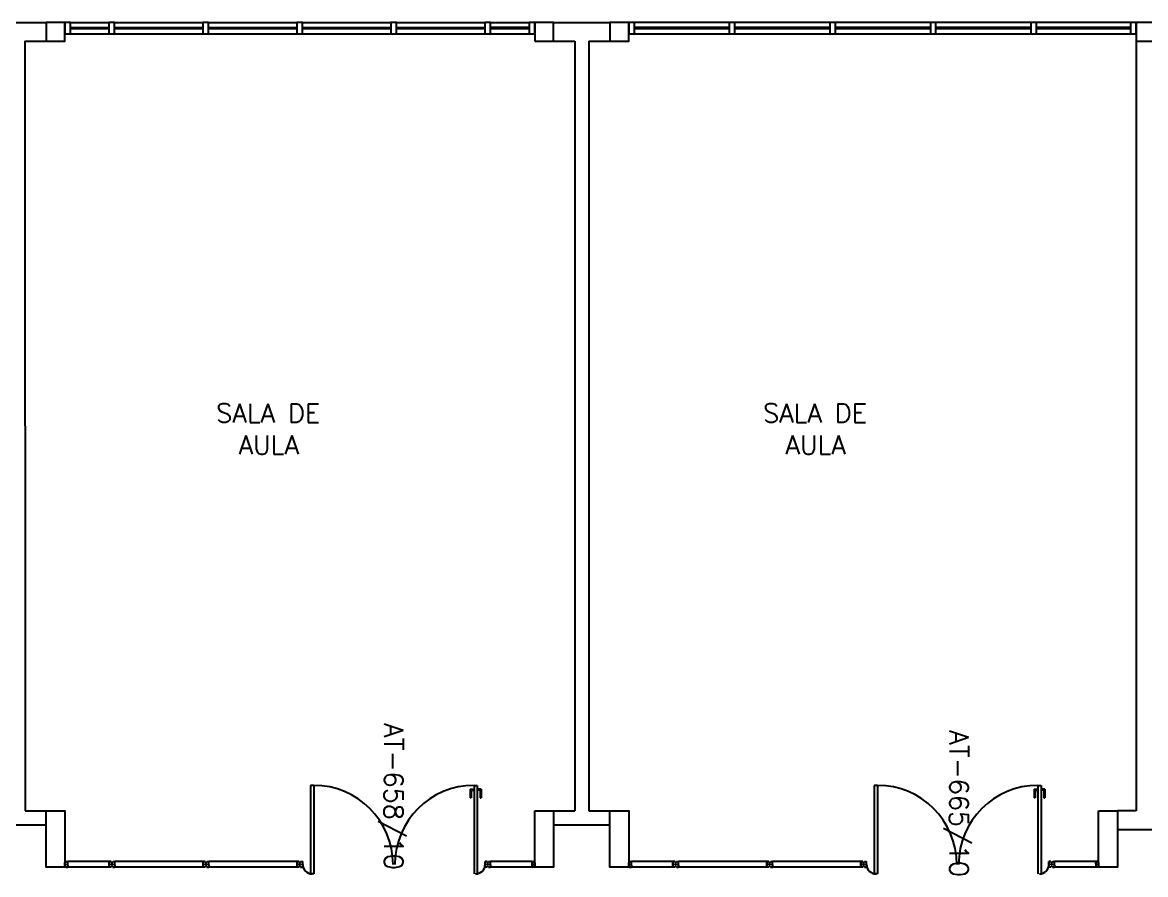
# Model space of a CAD drawing. Header units: millimetres. Extents: x 2552 to 3104, y 1319 to 1450.
# Drawn here: x 2741.41 to 2753.37, y 1342.67 to 1351.74 of the extents above; entities that cross this region are included whole.
import ezdxf

# ---------------------------------------------------------------- set-up
doc = ezdxf.new("R2010")
doc.units = ezdxf.units.MM
doc.linetypes.add('HIDDEN', pattern=[0.375, 0.25, -0.125])
for name, color, linetype in [('AR-DIV-EXI', 2, 'Continuous'), ('AR-EST-CNC', 3, 'Continuous'), ('AR-EST-CNC-CRT', 3, 'Continuous'), ('AR-POR-PRJ', 1, 'HIDDEN'), ('AR-REV', 2, 'Continuous'), ('BI-POR-EXI', 2, 'Continuous'), ('TEXTO', 2, 'Continuous'), ('TEXTO-ENDEREÇO', 2, 'Continuous')]:
    doc.layers.add(name, color=color, linetype=linetype)
doc.styles.add('UNB-100', font='simplex.shx', dxfattribs={"height": 0.2})
doc.styles.add('UNB-100-1', font='simplex.shx', dxfattribs={"height": 0.2})

# ---------------------------------------------------------------- blocks, each defined once
blk = doc.blocks.new('ESQCIR1-TTN')
for p, q in [((0, 0), (0, -0.12)), ((0.06, 0), (0, 0)), ((0.06, -0.12), (0.06, 0)), ((1.07, 0), (0.061, 0)), ((1.13, 0), (1.07, 0)), ((1.07, 0), (1.07, -0.12)), ((1.13, -0.12), (1.13, 0)), ((2.14, 0), (1.131, 0)), ((2.2, 0), (2.14, 0)), ((2.14, 0), (2.14, -0.12)), ((2.2, -0.12), (2.2, 0)), ((3.21, 0), (2.201, 0)), ((3.27, 0), (3.21, 0)), ((3.21, 0), (3.21, -0.12)), ((3.27, -0.12), (3.27, 0)), ((4.28, 0), (3.271, 0)), ((4.34, 0), (4.28, 0)), ((4.28, 0), (4.28, -0.12)), ((4.34, -0.12), (4.34, 0)), ((5.34, 0), (4.341, 0)), ((5.4, 0), (5.34, 0)), ((5.34, 0), (5.34, -0.12)), ((5.4, -0.12), (5.4, 0)), ((0.06, -0.066), (1.07, -0.066)), ((1.07, -0.054), (0.061, -0.054)), ((1.13, -0.066), (2.14, -0.066)), ((2.14, -0.054), (1.131, -0.054)), ((2.2, -0.066), (3.21, -0.066)), ((3.21, -0.054), (2.201, -0.054)), ((3.27, -0.066), (4.28, -0.066)), ((4.28, -0.054), (3.271, -0.054)), ((4.34, -0.066), (5.34, -0.066)), ((5.34, -0.054), (4.341, -0.054)), ((0, -0.12), (0.06, -0.12)), ((0.06, -0.12), (1.07, -0.12)), ((1.07, -0.12), (1.13, -0.12)), ((1.13, -0.12), (2.14, -0.12)), ((2.14, -0.12), (2.2, -0.12)), ((2.2, -0.12), (3.21, -0.12)), ((3.21, -0.12), (3.27, -0.12)), ((3.27, -0.12), (4.28, -0.12)), ((4.28, -0.12), (4.34, -0.12)), ((4.34, -0.12), (5.34, -0.12)), ((5.34, -0.12), (5.4, -0.12))]:
    blk.add_line(p, q)
blk = doc.blocks.new('ESQCIR-TTN')
for p, q in [((0, 0), (0, -0.12)), ((0.06, 0), (0, 0)), ((0.06, 0), (0.477, 0)), ((0.06, -0.12), (0.06, 0)), ((0.53, 0), (0.47, 0)), ((0.47, 0), (0.47, -0.12)), ((0.53, 0), (1.472, 0)), ((0.53, -0.12), (0.53, 0)), ((1.53, 0), (1.47, 0)), ((1.47, 0), (1.47, -0.12)), ((1.53, 0), (2.472, 0)), ((1.53, -0.12), (1.53, 0)), ((2.53, 0), (2.47, 0)), ((2.47, 0), (2.47, -0.12)), ((2.53, 0), (3.472, 0)), ((2.53, -0.12), (2.53, 0)), ((3.53, 0), (3.47, 0)), ((3.47, 0), (3.47, -0.12)), ((3.53, 0), (4.472, 0)), ((3.53, -0.12), (3.53, 0)), ((4.53, 0), (4.47, 0)), ((4.47, 0), (4.47, -0.12)), ((4.53, 0), (4.941, 0)), ((4.53, -0.12), (4.53, 0)), ((4.941, 0), (4.941, -0.12)), ((5.001, 0), (4.941, 0)), ((5.001, -0.12), (5.001, 0)), ((0.06, -0.054), (0.477, -0.054)), ((0.06, -0.066), (0.477, -0.066)), ((0.53, -0.054), (1.472, -0.054)), ((0.53, -0.066), (1.472, -0.066)), ((1.53, -0.054), (2.472, -0.054)), ((1.53, -0.066), (2.472, -0.066)), ((2.53, -0.054), (3.472, -0.054)), ((2.53, -0.066), (3.472, -0.066)), ((3.53, -0.054), (4.472, -0.054)), ((3.53, -0.066), (4.472, -0.066)), ((4.53, -0.05), (4.941, -0.05)), ((4.53, -0.066), (4.941, -0.066)), ((0, -0.12), (0.06, -0.12)), ((0.06, -0.12), (0.477, -0.12)), ((0.47, -0.12), (0.53, -0.12)), ((0.53, -0.12), (1.472, -0.12)), ((1.47, -0.12), (1.53, -0.12)), ((1.53, -0.12), (2.472, -0.12)), ((2.47, -0.12), (2.53, -0.12)), ((2.53, -0.12), (3.472, -0.12)), ((3.47, -0.12), (3.53, -0.12)), ((3.53, -0.12), (4.472, -0.12)), ((4.47, -0.12), (4.53, -0.12)), ((4.53, -0.12), (4.941, -0.12)), ((4.941, -0.12), (5.001, -0.12))]:
    blk.add_line(p, q)
blk = doc.blocks.new('MTINI-TTN')
for p, q in [((-0.03, 0.008), (-0.03, 0.03)), ((0.03, 0.03), (-0.03, 0.03)), ((-0.03, 0.008), (-0.02, 0.008)), ((-0.009, 0.03), (-0.027, 0.03)), ((-0.02, 0.008), (-0.02, 0)), ((-0.001, 0), (-0.02, 0)), ((-0.006, 0.02), (-0.006, 0.03)), ((-0.006, 0.023), (-0.006, 0.027)), ((-0.006, 0.02), (0.006, 0.02)), ((0.005, 0.03), (-0.005, 0.03)), ((0.005, 0), (-0.005, 0)), ((0.004, 0.02), (-0.004, 0.02)), ((0.02, 0), (-0.001, 0)), ((0, -0.005), (0, 0.005)), ((0.006, 0.02), (0.006, 0.03)), ((0.006, 0.023), (0.006, 0.027)), ((0.009, 0.03), (0.027, 0.03)), ((0.03, 0.008), (0.02, 0.008)), ((0.02, 0), (0.02, 0.008)), ((0.03, 0.008), (0.03, 0.03))]:
    blk.add_line(p, q)
blk = doc.blocks.new('PDVDP-TTN')
at = {"color": 2}
for p, q in [((0.112, 0.84), (0.112, -0.1)), ((0.147, 0.84), (0.112, 0.84)), ((0.147, 0.84), (0.147, -0.1)), ((1.853, 0.84), (1.888, 0.84)), ((1.853, 0.84), (1.853, -0.1)), ((1.888, 0.84), (1.888, -0.1)), ((0.009, 0), (-0.009, 0)), ((0, -0.012), (0, 0.01)), ((0.147, -0.1), (0.112, -0.1))]:
    blk.add_line(p, q, dxfattribs=at)
at = {"color": 1}
for centre, radius, start, end in [((0.148, -0.002), 0.843, 0, 90), ((1.853, -0.002), 0.843, 90, 180), ((0.131, 0), 0.101, 180, 270), ((1.87, 0), 0.101, 270, 0)]:
    blk.add_arc(centre, radius, start, end, dxfattribs=at)

msp = doc.modelspace()

# ---------------------------------------------------------------- linework, layer by layer
at = {"layer": 'AR-DIV-EXI'}
for p, q in [((2741.875, 1342.797), (2741.867, 1342.797)), ((2741.867, 1342.778), (2741.867, 1342.797)), ((2741.875, 1342.797), (2741.867, 1342.797)), ((2741.867, 1342.778), (2741.867, 1342.797)), ((2741.867, 1342.772), (2741.867, 1342.782)), ((2741.867, 1342.782), (2741.867, 1342.772)), ((2741.867, 1342.772), (2741.867, 1342.782)), ((2741.867, 1342.782), (2741.867, 1342.772)), ((2741.875, 1342.807), (2741.897, 1342.807)), ((2741.875, 1342.807), (2741.875, 1342.797)), ((2741.875, 1342.807), (2741.897, 1342.807)), ((2741.875, 1342.807), (2741.875, 1342.797)), ((2741.888, 1342.783), (2741.897, 1342.783)), ((2741.888, 1342.783), (2741.888, 1342.771)), ((2741.888, 1342.783), (2741.897, 1342.783)), ((2741.888, 1342.783), (2741.888, 1342.771)), ((2741.888, 1342.783), (2741.897, 1342.783)), ((2741.888, 1342.783), (2741.888, 1342.771)), ((2741.888, 1342.783), (2741.897, 1342.783)), ((2741.888, 1342.783), (2741.888, 1342.771)), ((2741.888, 1342.773), (2741.888, 1342.781)), ((2741.888, 1342.773), (2741.888, 1342.781)), ((2741.89, 1342.783), (2741.894, 1342.783)), ((2741.89, 1342.783), (2741.894, 1342.783)), ((2741.897, 1342.747), (2741.897, 1342.807)), ((2741.897, 1342.747), (2741.897, 1342.807)), ((2742.337, 1342.807), (2741.897, 1342.807)), ((2741.897, 1342.747), (2741.897, 1342.807)), ((2741.897, 1342.747), (2741.897, 1342.807)), ((2742.337, 1342.807), (2741.897, 1342.807)), ((2741.897, 1342.786), (2741.897, 1342.804)), ((2741.897, 1342.786), (2741.897, 1342.804)), ((2741.897, 1342.772), (2741.897, 1342.782)), ((2741.897, 1342.772), (2741.897, 1342.782)), ((2741.897, 1342.772), (2741.897, 1342.782)), ((2741.897, 1342.772), (2741.897, 1342.782)), ((2742.359, 1342.807), (2742.337, 1342.807)), ((2742.337, 1342.807), (2742.337, 1342.783)), ((2742.337, 1342.747), (2742.337, 1342.807)), ((2742.337, 1342.807), (2742.337, 1342.786)), ((2742.359, 1342.807), (2742.337, 1342.807)), ((2742.337, 1342.807), (2742.337, 1342.783)), ((2742.337, 1342.747), (2742.337, 1342.807)), ((2742.337, 1342.807), (2742.337, 1342.786)), ((2742.337, 1342.786), (2742.337, 1342.804)), ((2742.337, 1342.786), (2742.337, 1342.804)), ((2742.349, 1342.783), (2742.337, 1342.783)), ((2742.347, 1342.783), (2742.337, 1342.783)), ((2742.349, 1342.783), (2742.337, 1342.783)), ((2742.347, 1342.783), (2742.337, 1342.783)), ((2742.337, 1342.772), (2742.337, 1342.782)), ((2742.337, 1342.772), (2742.337, 1342.782)), ((2742.347, 1342.783), (2742.347, 1342.771)), ((2742.347, 1342.783), (2742.347, 1342.771)), ((2742.349, 1342.771), (2742.349, 1342.783)), ((2742.349, 1342.771), (2742.349, 1342.783)), ((2742.359, 1342.807), (2742.359, 1342.797)), ((2742.359, 1342.807), (2742.359, 1342.797)), ((2742.359, 1342.797), (2742.375, 1342.797)), ((2742.359, 1342.797), (2742.375, 1342.797)), ((2742.367, 1342.782), (2742.367, 1342.772)), ((2742.367, 1342.772), (2742.367, 1342.782)), ((2742.367, 1342.782), (2742.367, 1342.772)), ((2742.367, 1342.782), (2742.367, 1342.772)), ((2742.367, 1342.772), (2742.367, 1342.782)), ((2742.367, 1342.782), (2742.367, 1342.772)), ((2742.375, 1342.807), (2742.397, 1342.807)), ((2742.375, 1342.807), (2742.375, 1342.797)), ((2742.375, 1342.807), (2742.397, 1342.807)), ((2742.375, 1342.807), (2742.375, 1342.797)), ((2742.388, 1342.783), (2742.397, 1342.783)), ((2742.388, 1342.783), (2742.388, 1342.771)), ((2742.388, 1342.771), (2742.388, 1342.783)), ((2742.388, 1342.783), (2742.397, 1342.783)), ((2742.388, 1342.783), (2742.397, 1342.783)), ((2742.388, 1342.783), (2742.388, 1342.771)), ((2742.388, 1342.771), (2742.388, 1342.783)), ((2742.388, 1342.783), (2742.397, 1342.783)), ((2742.397, 1342.747), (2742.397, 1342.807)), ((2742.397, 1342.783), (2742.397, 1342.807)), ((2743.337, 1342.807), (2742.397, 1342.807)), ((2742.397, 1342.747), (2742.397, 1342.807)), ((2742.397, 1342.783), (2742.397, 1342.807)), ((2743.337, 1342.807), (2742.397, 1342.807)), ((2742.397, 1342.772), (2742.397, 1342.782)), ((2742.397, 1342.772), (2742.397, 1342.782)), ((2743.359, 1342.807), (2743.337, 1342.807)), ((2743.337, 1342.807), (2743.337, 1342.783)), ((2743.337, 1342.807), (2743.337, 1342.786)), ((2743.337, 1342.747), (2743.337, 1342.807)), ((2743.359, 1342.807), (2743.337, 1342.807)), ((2743.337, 1342.807), (2743.337, 1342.783)), ((2743.337, 1342.807), (2743.337, 1342.786)), ((2743.337, 1342.747), (2743.337, 1342.807)), ((2743.337, 1342.786), (2743.337, 1342.804)), ((2743.337, 1342.786), (2743.337, 1342.804)), ((2743.349, 1342.783), (2743.337, 1342.783)), ((2743.347, 1342.783), (2743.337, 1342.783)), ((2743.349, 1342.783), (2743.337, 1342.783)), ((2743.347, 1342.783), (2743.337, 1342.783)), ((2743.337, 1342.772), (2743.337, 1342.782)), ((2743.337, 1342.772), (2743.337, 1342.782)), ((2743.347, 1342.783), (2743.347, 1342.771)), ((2743.347, 1342.783), (2743.347, 1342.771)), ((2743.349, 1342.771), (2743.349, 1342.783)), ((2743.349, 1342.771), (2743.349, 1342.783)), ((2743.359, 1342.807), (2743.359, 1342.797)), ((2743.359, 1342.807), (2743.359, 1342.797)), ((2743.359, 1342.797), (2743.375, 1342.797)), ((2743.359, 1342.797), (2743.375, 1342.797)), ((2743.367, 1342.782), (2743.367, 1342.772)), ((2743.367, 1342.772), (2743.367, 1342.782)), ((2743.367, 1342.782), (2743.367, 1342.772)), ((2743.367, 1342.782), (2743.367, 1342.772)), ((2743.367, 1342.772), (2743.367, 1342.782)), ((2743.367, 1342.782), (2743.367, 1342.772)), ((2743.375, 1342.807), (2743.397, 1342.807)), ((2743.375, 1342.807), (2743.375, 1342.797)), ((2743.375, 1342.807), (2743.397, 1342.807)), ((2743.375, 1342.807), (2743.375, 1342.797)), ((2743.388, 1342.783), (2743.397, 1342.783)), ((2743.388, 1342.783), (2743.388, 1342.771)), ((2743.388, 1342.771), (2743.388, 1342.783)), ((2743.388, 1342.783), (2743.397, 1342.783)), ((2743.388, 1342.783), (2743.397, 1342.783)), ((2743.388, 1342.783), (2743.388, 1342.771)), ((2743.388, 1342.771), (2743.388, 1342.783)), ((2743.388, 1342.783), (2743.397, 1342.783)), ((2743.397, 1342.747), (2743.397, 1342.807)), ((2743.397, 1342.783), (2743.397, 1342.807)), ((2744.337, 1342.807), (2743.397, 1342.807)), ((2743.397, 1342.747), (2743.397, 1342.807)), ((2743.397, 1342.783), (2743.397, 1342.807)), ((2744.337, 1342.807), (2743.397, 1342.807)), ((2743.397, 1342.772), (2743.397, 1342.782)), ((2743.397, 1342.772), (2743.397, 1342.782)), ((2744.359, 1342.807), (2744.337, 1342.807)), ((2744.337, 1342.807), (2744.337, 1342.783)), ((2744.337, 1342.807), (2744.337, 1342.786)), ((2744.337, 1342.747), (2744.337, 1342.807)), ((2744.359, 1342.807), (2744.337, 1342.807)), ((2744.337, 1342.807), (2744.337, 1342.783)), ((2744.337, 1342.807), (2744.337, 1342.786)), ((2744.337, 1342.747), (2744.337, 1342.807)), ((2744.337, 1342.786), (2744.337, 1342.804)), ((2744.337, 1342.786), (2744.337, 1342.804)), ((2744.349, 1342.783), (2744.337, 1342.783)), ((2744.347, 1342.783), (2744.337, 1342.783)), ((2744.349, 1342.783), (2744.337, 1342.783)), ((2744.347, 1342.783), (2744.337, 1342.783)), ((2744.337, 1342.772), (2744.337, 1342.782)), ((2744.337, 1342.772), (2744.337, 1342.782)), ((2744.347, 1342.783), (2744.347, 1342.771)), ((2744.347, 1342.783), (2744.347, 1342.771)), ((2744.349, 1342.771), (2744.349, 1342.783)), ((2744.349, 1342.771), (2744.349, 1342.783)), ((2744.359, 1342.807), (2744.359, 1342.797)), ((2744.359, 1342.807), (2744.359, 1342.797)), ((2744.359, 1342.797), (2744.375, 1342.797)), ((2744.359, 1342.797), (2744.375, 1342.797)), ((2744.367, 1342.782), (2744.367, 1342.772)), ((2744.367, 1342.772), (2744.367, 1342.782)), ((2744.367, 1342.782), (2744.367, 1342.772)), ((2744.367, 1342.782), (2744.367, 1342.772)), ((2744.367, 1342.772), (2744.367, 1342.782)), ((2744.367, 1342.782), (2744.367, 1342.772)), ((2744.375, 1342.807), (2744.397, 1342.807)), ((2744.375, 1342.807), (2744.375, 1342.797)), ((2744.375, 1342.807), (2744.397, 1342.807)), ((2744.375, 1342.807), (2744.375, 1342.797)), ((2744.388, 1342.783), (2744.397, 1342.783)), ((2744.388, 1342.783), (2744.388, 1342.771)), ((2744.388, 1342.771), (2744.388, 1342.783)), ((2744.388, 1342.783), (2744.397, 1342.783)), ((2744.388, 1342.783), (2744.397, 1342.783)), ((2744.388, 1342.783), (2744.388, 1342.771)), ((2744.388, 1342.771), (2744.388, 1342.783)), ((2744.388, 1342.783), (2744.397, 1342.783)), ((2744.397, 1342.747), (2744.397, 1342.807)), ((2744.397, 1342.783), (2744.397, 1342.807)), ((2744.397, 1342.747), (2744.397, 1342.807)), ((2744.397, 1342.783), (2744.397, 1342.807)), ((2744.397, 1342.772), (2744.397, 1342.782)), ((2744.397, 1342.772), (2744.397, 1342.782)), ((2746.337, 1342.807), (2746.337, 1342.786)), ((2746.337, 1342.747), (2746.337, 1342.807)), ((2746.359, 1342.807), (2746.337, 1342.807)), ((2746.337, 1342.807), (2746.337, 1342.783)), ((2746.337, 1342.807), (2746.337, 1342.786)), ((2746.337, 1342.747), (2746.337, 1342.807)), ((2746.359, 1342.807), (2746.337, 1342.807)), ((2746.337, 1342.807), (2746.337, 1342.783)), ((2746.337, 1342.786), (2746.337, 1342.804)), ((2746.337, 1342.786), (2746.337, 1342.804)), ((2746.347, 1342.783), (2746.337, 1342.783)), ((2746.349, 1342.783), (2746.337, 1342.783)), ((2746.347, 1342.783), (2746.337, 1342.783)), ((2746.349, 1342.783), (2746.337, 1342.783)), ((2746.337, 1342.772), (2746.337, 1342.782)), ((2746.337, 1342.772), (2746.337, 1342.782)), ((2746.347, 1342.783), (2746.347, 1342.771)), ((2746.347, 1342.783), (2746.347, 1342.771)), ((2746.349, 1342.771), (2746.349, 1342.783)), ((2746.349, 1342.771), (2746.349, 1342.783)), ((2746.359, 1342.807), (2746.359, 1342.797)), ((2746.359, 1342.807), (2746.359, 1342.797)), ((2746.359, 1342.797), (2746.375, 1342.797)), ((2746.359, 1342.797), (2746.375, 1342.797)), ((2746.367, 1342.782), (2746.367, 1342.772)), ((2746.367, 1342.782), (2746.367, 1342.772)), ((2746.367, 1342.772), (2746.367, 1342.782)), ((2746.367, 1342.782), (2746.367, 1342.772)), ((2746.367, 1342.782), (2746.367, 1342.772)), ((2746.367, 1342.772), (2746.367, 1342.782)), ((2746.375, 1342.807), (2746.397, 1342.807)), ((2746.375, 1342.807), (2746.375, 1342.797)), ((2746.375, 1342.807), (2746.397, 1342.807)), ((2746.375, 1342.807), (2746.375, 1342.797)), ((2746.388, 1342.783), (2746.397, 1342.783)), ((2746.388, 1342.783), (2746.388, 1342.771)), ((2746.388, 1342.771), (2746.388, 1342.783)), ((2746.388, 1342.783), (2746.397, 1342.783)), ((2746.388, 1342.783), (2746.397, 1342.783)), ((2746.388, 1342.783), (2746.388, 1342.771)), ((2746.388, 1342.771), (2746.388, 1342.783)), ((2746.388, 1342.783), (2746.397, 1342.783)), ((2746.837, 1342.807), (2746.397, 1342.807)), ((2746.397, 1342.747), (2746.397, 1342.807)), ((2746.397, 1342.783), (2746.397, 1342.807)), ((2746.837, 1342.807), (2746.397, 1342.807)), ((2746.397, 1342.747), (2746.397, 1342.807)), ((2746.397, 1342.783), (2746.397, 1342.807)), ((2746.397, 1342.772), (2746.397, 1342.782)), ((2746.397, 1342.772), (2746.397, 1342.782)), ((2746.837, 1342.747), (2746.837, 1342.807)), ((2746.837, 1342.807), (2746.837, 1342.786)), ((2746.837, 1342.747), (2746.837, 1342.807)), ((2746.837, 1342.807), (2746.837, 1342.786)), ((2746.837, 1342.806), (2746.837, 1342.746)), ((2746.859, 1342.806), (2746.837, 1342.806)), ((2746.837, 1342.806), (2746.837, 1342.746)), ((2746.859, 1342.806), (2746.837, 1342.806)), ((2746.837, 1342.786), (2746.837, 1342.804)), ((2746.837, 1342.786), (2746.837, 1342.804)), ((2746.837, 1342.785), (2746.837, 1342.803)), ((2746.837, 1342.785), (2746.837, 1342.803)), ((2746.846, 1342.783), (2746.837, 1342.783)), ((2746.846, 1342.783), (2746.837, 1342.783)), ((2746.846, 1342.782), (2746.837, 1342.782)), ((2746.837, 1342.772), (2746.837, 1342.782)), ((2746.846, 1342.782), (2746.837, 1342.782)), ((2746.837, 1342.772), (2746.837, 1342.782)), ((2746.837, 1342.781), (2746.837, 1342.771)), ((2746.837, 1342.781), (2746.837, 1342.771)), ((2746.844, 1342.782), (2746.84, 1342.782)), ((2746.844, 1342.782), (2746.84, 1342.782)), ((2746.846, 1342.783), (2746.846, 1342.771)), ((2746.846, 1342.783), (2746.846, 1342.771)), ((2746.846, 1342.77), (2746.846, 1342.782)), ((2746.846, 1342.77), (2746.846, 1342.782)), ((2746.846, 1342.78), (2746.846, 1342.772)), ((2746.846, 1342.78), (2746.846, 1342.772)), ((2746.859, 1342.806), (2746.859, 1342.796)), ((2746.859, 1342.806), (2746.859, 1342.796)), ((2746.867, 1342.796), (2746.859, 1342.796)), ((2746.867, 1342.796), (2746.859, 1342.796)), ((2746.867, 1342.796), (2746.867, 1342.775)), ((2746.867, 1342.796), (2746.867, 1342.775)), ((2746.867, 1342.782), (2746.867, 1342.772)), ((2746.867, 1342.782), (2746.867, 1342.772)), ((2746.867, 1342.781), (2746.867, 1342.771)), ((2746.867, 1342.781), (2746.867, 1342.771)), ((2747.875, 1342.797), (2747.867, 1342.797)), ((2747.867, 1342.778), (2747.867, 1342.797)), ((2747.875, 1342.797), (2747.867, 1342.797)), ((2747.867, 1342.778), (2747.867, 1342.797)), ((2747.867, 1342.772), (2747.867, 1342.782)), ((2747.867, 1342.782), (2747.867, 1342.772)), ((2747.867, 1342.772), (2747.867, 1342.782)), ((2747.867, 1342.782), (2747.867, 1342.772)), ((2747.875, 1342.807), (2747.897, 1342.807)), ((2747.875, 1342.807), (2747.875, 1342.797)), ((2747.875, 1342.807), (2747.897, 1342.807)), ((2747.875, 1342.807), (2747.875, 1342.797)), ((2747.888, 1342.783), (2747.897, 1342.783)), ((2747.888, 1342.783), (2747.888, 1342.771)), ((2747.888, 1342.783), (2747.897, 1342.783)), ((2747.888, 1342.783), (2747.888, 1342.771)), ((2747.888, 1342.783), (2747.897, 1342.783)), ((2747.888, 1342.783), (2747.888, 1342.771)), ((2747.888, 1342.783), (2747.897, 1342.783)), ((2747.888, 1342.783), (2747.888, 1342.771)), ((2747.888, 1342.773), (2747.888, 1342.781)), ((2747.888, 1342.773), (2747.888, 1342.781)), ((2747.89, 1342.783), (2747.894, 1342.783)), ((2747.89, 1342.783), (2747.894, 1342.783)), ((2747.897, 1342.747), (2747.897, 1342.807)), ((2747.897, 1342.747), (2747.897, 1342.807)), ((2748.337, 1342.807), (2747.897, 1342.807)), ((2747.897, 1342.747), (2747.897, 1342.807)), ((2747.897, 1342.747), (2747.897, 1342.807)), ((2748.337, 1342.807), (2747.897, 1342.807)), ((2747.897, 1342.786), (2747.897, 1342.804)), ((2747.897, 1342.786), (2747.897, 1342.804)), ((2747.897, 1342.772), (2747.897, 1342.782)), ((2747.897, 1342.772), (2747.897, 1342.782)), ((2747.897, 1342.772), (2747.897, 1342.782)), ((2747.897, 1342.772), (2747.897, 1342.782)), ((2748.359, 1342.807), (2748.337, 1342.807)), ((2748.337, 1342.807), (2748.337, 1342.783)), ((2748.337, 1342.747), (2748.337, 1342.807)), ((2748.337, 1342.807), (2748.337, 1342.786)), ((2748.359, 1342.807), (2748.337, 1342.807)), ((2748.337, 1342.807), (2748.337, 1342.783)), ((2748.337, 1342.747), (2748.337, 1342.807)), ((2748.337, 1342.807), (2748.337, 1342.786)), ((2748.337, 1342.786), (2748.337, 1342.804)), ((2748.337, 1342.786), (2748.337, 1342.804)), ((2748.349, 1342.783), (2748.337, 1342.783)), ((2748.347, 1342.783), (2748.337, 1342.783)), ((2748.349, 1342.783), (2748.337, 1342.783)), ((2748.347, 1342.783), (2748.337, 1342.783)), ((2748.337, 1342.772), (2748.337, 1342.782)), ((2748.337, 1342.772), (2748.337, 1342.782)), ((2748.347, 1342.783), (2748.347, 1342.771)), ((2748.347, 1342.783), (2748.347, 1342.771)), ((2748.349, 1342.771), (2748.349, 1342.783)), ((2748.349, 1342.771), (2748.349, 1342.783)), ((2748.359, 1342.807), (2748.359, 1342.797)), ((2748.359, 1342.807), (2748.359, 1342.797)), ((2748.359, 1342.797), (2748.375, 1342.797)), ((2748.359, 1342.797), (2748.375, 1342.797)), ((2748.367, 1342.782), (2748.367, 1342.772)), ((2748.367, 1342.772), (2748.367, 1342.782)), ((2748.367, 1342.782), (2748.367, 1342.772)), ((2748.367, 1342.782), (2748.367, 1342.772)), ((2748.367, 1342.772), (2748.367, 1342.782)), ((2748.367, 1342.782), (2748.367, 1342.772)), ((2748.375, 1342.807), (2748.397, 1342.807)), ((2748.375, 1342.807), (2748.375, 1342.797)), ((2748.375, 1342.807), (2748.397, 1342.807)), ((2748.375, 1342.807), (2748.375, 1342.797)), ((2748.388, 1342.783), (2748.397, 1342.783)), ((2748.388, 1342.783), (2748.388, 1342.771)), ((2748.388, 1342.771), (2748.388, 1342.783)), ((2748.388, 1342.783), (2748.397, 1342.783)), ((2748.388, 1342.783), (2748.397, 1342.783)), ((2748.388, 1342.783), (2748.388, 1342.771)), ((2748.388, 1342.771), (2748.388, 1342.783)), ((2748.388, 1342.783), (2748.397, 1342.783)), ((2748.397, 1342.747), (2748.397, 1342.807)), ((2748.397, 1342.783), (2748.397, 1342.807)), ((2749.337, 1342.807), (2748.397, 1342.807)), ((2748.397, 1342.747), (2748.397, 1342.807)), ((2748.397, 1342.783), (2748.397, 1342.807)), ((2749.337, 1342.807), (2748.397, 1342.807)), ((2748.397, 1342.772), (2748.397, 1342.782)), ((2748.397, 1342.772), (2748.397, 1342.782)), ((2749.359, 1342.807), (2749.337, 1342.807)), ((2749.337, 1342.807), (2749.337, 1342.783)), ((2749.337, 1342.807), (2749.337, 1342.786)), ((2749.337, 1342.747), (2749.337, 1342.807)), ((2749.359, 1342.807), (2749.337, 1342.807)), ((2749.337, 1342.807), (2749.337, 1342.783)), ((2749.337, 1342.807), (2749.337, 1342.786)), ((2749.337, 1342.747), (2749.337, 1342.807)), ((2749.337, 1342.786), (2749.337, 1342.804)), ((2749.337, 1342.786), (2749.337, 1342.804)), ((2749.349, 1342.783), (2749.337, 1342.783)), ((2749.347, 1342.783), (2749.337, 1342.783)), ((2749.349, 1342.783), (2749.337, 1342.783)), ((2749.347, 1342.783), (2749.337, 1342.783)), ((2749.337, 1342.772), (2749.337, 1342.782)), ((2749.337, 1342.772), (2749.337, 1342.782)), ((2749.347, 1342.783), (2749.347, 1342.771)), ((2749.347, 1342.783), (2749.347, 1342.771)), ((2749.349, 1342.771), (2749.349, 1342.783)), ((2749.349, 1342.771), (2749.349, 1342.783)), ((2749.359, 1342.807), (2749.359, 1342.797)), ((2749.359, 1342.807), (2749.359, 1342.797)), ((2749.359, 1342.797), (2749.375, 1342.797)), ((2749.359, 1342.797), (2749.375, 1342.797)), ((2749.367, 1342.782), (2749.367, 1342.772)), ((2749.367, 1342.772), (2749.367, 1342.782)), ((2749.367, 1342.782), (2749.367, 1342.772)), ((2749.367, 1342.782), (2749.367, 1342.772)), ((2749.367, 1342.772), (2749.367, 1342.782)), ((2749.367, 1342.782), (2749.367, 1342.772)), ((2749.375, 1342.807), (2749.397, 1342.807)), ((2749.375, 1342.807), (2749.375, 1342.797)), ((2749.375, 1342.807), (2749.397, 1342.807)), ((2749.375, 1342.807), (2749.375, 1342.797)), ((2749.388, 1342.783), (2749.397, 1342.783)), ((2749.388, 1342.783), (2749.388, 1342.771)), ((2749.388, 1342.771), (2749.388, 1342.783)), ((2749.388, 1342.783), (2749.397, 1342.783)), ((2749.388, 1342.783), (2749.397, 1342.783)), ((2749.388, 1342.783), (2749.388, 1342.771)), ((2749.388, 1342.771), (2749.388, 1342.783)), ((2749.388, 1342.783), (2749.397, 1342.783)), ((2749.397, 1342.747), (2749.397, 1342.807)), ((2749.397, 1342.783), (2749.397, 1342.807)), ((2750.337, 1342.807), (2749.397, 1342.807)), ((2749.397, 1342.747), (2749.397, 1342.807)), ((2749.397, 1342.783), (2749.397, 1342.807)), ((2750.337, 1342.807), (2749.397, 1342.807)), ((2749.397, 1342.772), (2749.397, 1342.782)), ((2749.397, 1342.772), (2749.397, 1342.782)), ((2750.359, 1342.807), (2750.337, 1342.807)), ((2750.337, 1342.807), (2750.337, 1342.783)), ((2750.337, 1342.807), (2750.337, 1342.786)), ((2750.337, 1342.747), (2750.337, 1342.807)), ((2750.359, 1342.807), (2750.337, 1342.807)), ((2750.337, 1342.807), (2750.337, 1342.783)), ((2750.337, 1342.807), (2750.337, 1342.786)), ((2750.337, 1342.747), (2750.337, 1342.807)), ((2750.337, 1342.786), (2750.337, 1342.804)), ((2750.337, 1342.786), (2750.337, 1342.804)), ((2750.349, 1342.783), (2750.337, 1342.783)), ((2750.347, 1342.783), (2750.337, 1342.783)), ((2750.349, 1342.783), (2750.337, 1342.783)), ((2750.347, 1342.783), (2750.337, 1342.783)), ((2750.337, 1342.772), (2750.337, 1342.782)), ((2750.337, 1342.772), (2750.337, 1342.782)), ((2750.347, 1342.783), (2750.347, 1342.771)), ((2750.347, 1342.783), (2750.347, 1342.771)), ((2750.349, 1342.771), (2750.349, 1342.783)), ((2750.349, 1342.771), (2750.349, 1342.783)), ((2750.359, 1342.807), (2750.359, 1342.797)), ((2750.359, 1342.807), (2750.359, 1342.797)), ((2750.359, 1342.797), (2750.375, 1342.797)), ((2750.359, 1342.797), (2750.375, 1342.797)), ((2750.367, 1342.782), (2750.367, 1342.772)), ((2750.367, 1342.772), (2750.367, 1342.782)), ((2750.367, 1342.782), (2750.367, 1342.772)), ((2750.367, 1342.782), (2750.367, 1342.772)), ((2750.367, 1342.772), (2750.367, 1342.782)), ((2750.367, 1342.782), (2750.367, 1342.772)), ((2750.375, 1342.807), (2750.397, 1342.807)), ((2750.375, 1342.807), (2750.375, 1342.797)), ((2750.375, 1342.807), (2750.397, 1342.807)), ((2750.375, 1342.807), (2750.375, 1342.797)), ((2750.388, 1342.783), (2750.397, 1342.783)), ((2750.388, 1342.783), (2750.388, 1342.771)), ((2750.388, 1342.771), (2750.388, 1342.783)), ((2750.388, 1342.783), (2750.397, 1342.783)), ((2750.388, 1342.783), (2750.397, 1342.783)), ((2750.388, 1342.783), (2750.388, 1342.771)), ((2750.388, 1342.771), (2750.388, 1342.783)), ((2750.388, 1342.783), (2750.397, 1342.783)), ((2750.397, 1342.747), (2750.397, 1342.807)), ((2750.397, 1342.783), (2750.397, 1342.807)), ((2750.397, 1342.747), (2750.397, 1342.807)), ((2750.397, 1342.783), (2750.397, 1342.807)), ((2750.397, 1342.772), (2750.397, 1342.782)), ((2750.397, 1342.772), (2750.397, 1342.782)), ((2752.337, 1342.807), (2752.337, 1342.786)), ((2752.337, 1342.747), (2752.337, 1342.807)), ((2752.359, 1342.807), (2752.337, 1342.807)), ((2752.337, 1342.807), (2752.337, 1342.783)), ((2752.337, 1342.807), (2752.337, 1342.786)), ((2752.337, 1342.747), (2752.337, 1342.807)), ((2752.359, 1342.807), (2752.337, 1342.807)), ((2752.337, 1342.807), (2752.337, 1342.783)), ((2752.337, 1342.786), (2752.337, 1342.804)), ((2752.337, 1342.786), (2752.337, 1342.804)), ((2752.347, 1342.783), (2752.337, 1342.783)), ((2752.349, 1342.783), (2752.337, 1342.783)), ((2752.347, 1342.783), (2752.337, 1342.783)), ((2752.349, 1342.783), (2752.337, 1342.783)), ((2752.337, 1342.772), (2752.337, 1342.782)), ((2752.337, 1342.772), (2752.337, 1342.782)), ((2752.347, 1342.783), (2752.347, 1342.771)), ((2752.347, 1342.783), (2752.347, 1342.771)), ((2752.349, 1342.771), (2752.349, 1342.783)), ((2752.349, 1342.771), (2752.349, 1342.783)), ((2752.359, 1342.807), (2752.359, 1342.797)), ((2752.359, 1342.807), (2752.359, 1342.797)), ((2752.359, 1342.797), (2752.375, 1342.797)), ((2752.359, 1342.797), (2752.375, 1342.797)), ((2752.367, 1342.782), (2752.367, 1342.772)), ((2752.367, 1342.782), (2752.367, 1342.772)), ((2752.367, 1342.772), (2752.367, 1342.782)), ((2752.367, 1342.782), (2752.367, 1342.772)), ((2752.367, 1342.782), (2752.367, 1342.772)), ((2752.367, 1342.772), (2752.367, 1342.782)), ((2752.375, 1342.807), (2752.397, 1342.807)), ((2752.375, 1342.807), (2752.375, 1342.797)), ((2752.375, 1342.807), (2752.397, 1342.807)), ((2752.375, 1342.807), (2752.375, 1342.797)), ((2752.388, 1342.783), (2752.397, 1342.783)), ((2752.388, 1342.783), (2752.388, 1342.771)), ((2752.388, 1342.771), (2752.388, 1342.783)), ((2752.388, 1342.783), (2752.397, 1342.783)), ((2752.388, 1342.783), (2752.397, 1342.783)), ((2752.388, 1342.783), (2752.388, 1342.771)), ((2752.388, 1342.771), (2752.388, 1342.783)), ((2752.388, 1342.783), (2752.397, 1342.783)), ((2752.837, 1342.807), (2752.397, 1342.807)), ((2752.397, 1342.747), (2752.397, 1342.807)), ((2752.397, 1342.783), (2752.397, 1342.807)), ((2752.837, 1342.807), (2752.397, 1342.807)), ((2752.397, 1342.747), (2752.397, 1342.807)), ((2752.397, 1342.783), (2752.397, 1342.807)), ((2752.397, 1342.772), (2752.397, 1342.782)), ((2752.397, 1342.772), (2752.397, 1342.782)), ((2741.862, 1342.777), (2741.872, 1342.777)), ((2741.862, 1342.777), (2741.872, 1342.777)), ((2741.872, 1342.777), (2741.862, 1342.777)), ((2741.862, 1342.777), (2741.872, 1342.777)), ((2741.862, 1342.777), (2741.872, 1342.777)), ((2741.872, 1342.777), (2741.862, 1342.777)), ((2741.867, 1342.757), (2741.867, 1342.778)), ((2741.867, 1342.757), (2741.867, 1342.778)), ((2741.867, 1342.757), (2741.875, 1342.757)), ((2741.867, 1342.757), (2741.875, 1342.757)), ((2741.875, 1342.747), (2741.875, 1342.757)), ((2741.875, 1342.747), (2741.875, 1342.757)), ((2741.875, 1342.747), (2741.897, 1342.747)), ((2741.875, 1342.747), (2741.897, 1342.747)), ((2741.888, 1342.771), (2741.897, 1342.771)), ((2741.888, 1342.771), (2741.897, 1342.771)), ((2741.888, 1342.771), (2741.897, 1342.771)), ((2741.888, 1342.771), (2741.897, 1342.771)), ((2741.89, 1342.771), (2741.894, 1342.771)), ((2741.89, 1342.771), (2741.894, 1342.771)), ((2741.897, 1342.768), (2741.897, 1342.75)), ((2741.897, 1342.768), (2741.897, 1342.75)), ((2742.337, 1342.747), (2741.897, 1342.747)), ((2742.337, 1342.747), (2741.897, 1342.747)), ((2742.337, 1342.747), (2742.337, 1342.771)), ((2742.349, 1342.771), (2742.337, 1342.771)), ((2742.347, 1342.771), (2742.337, 1342.771)), ((2742.337, 1342.747), (2742.337, 1342.771)), ((2742.349, 1342.771), (2742.337, 1342.771)), ((2742.347, 1342.771), (2742.337, 1342.771)), ((2742.337, 1342.768), (2742.337, 1342.75)), ((2742.337, 1342.768), (2742.337, 1342.75)), ((2742.359, 1342.747), (2742.337, 1342.747)), ((2742.359, 1342.747), (2742.337, 1342.747)), ((2742.359, 1342.757), (2742.375, 1342.757)), ((2742.359, 1342.747), (2742.359, 1342.757)), ((2742.359, 1342.757), (2742.375, 1342.757)), ((2742.359, 1342.747), (2742.359, 1342.757)), ((2742.362, 1342.777), (2742.372, 1342.777)), ((2742.372, 1342.777), (2742.362, 1342.777)), ((2742.362, 1342.777), (2742.372, 1342.777)), ((2742.372, 1342.777), (2742.362, 1342.777)), ((2742.362, 1342.777), (2742.372, 1342.777)), ((2742.372, 1342.777), (2742.362, 1342.777)), ((2742.362, 1342.777), (2742.372, 1342.777)), ((2742.372, 1342.777), (2742.362, 1342.777)), ((2742.375, 1342.747), (2742.375, 1342.757)), ((2742.375, 1342.747), (2742.375, 1342.757)), ((2742.375, 1342.747), (2742.397, 1342.747)), ((2742.375, 1342.747), (2742.397, 1342.747)), ((2742.388, 1342.771), (2742.397, 1342.771)), ((2742.388, 1342.771), (2742.397, 1342.771)), ((2742.388, 1342.771), (2742.397, 1342.771)), ((2742.388, 1342.771), (2742.397, 1342.771)), ((2742.397, 1342.771), (2742.397, 1342.747)), ((2742.397, 1342.771), (2742.397, 1342.747)), ((2743.337, 1342.747), (2742.397, 1342.747)), ((2743.337, 1342.747), (2742.397, 1342.747)), ((2743.337, 1342.747), (2743.337, 1342.771)), ((2743.349, 1342.771), (2743.337, 1342.771)), ((2743.347, 1342.771), (2743.337, 1342.771)), ((2743.337, 1342.747), (2743.337, 1342.771)), ((2743.349, 1342.771), (2743.337, 1342.771)), ((2743.347, 1342.771), (2743.337, 1342.771)), ((2743.337, 1342.768), (2743.337, 1342.75)), ((2743.337, 1342.768), (2743.337, 1342.75)), ((2743.359, 1342.747), (2743.337, 1342.747)), ((2743.359, 1342.747), (2743.337, 1342.747)), ((2743.359, 1342.757), (2743.375, 1342.757)), ((2743.359, 1342.747), (2743.359, 1342.757)), ((2743.359, 1342.757), (2743.375, 1342.757)), ((2743.359, 1342.747), (2743.359, 1342.757)), ((2743.362, 1342.777), (2743.372, 1342.777)), ((2743.372, 1342.777), (2743.362, 1342.777)), ((2743.362, 1342.777), (2743.372, 1342.777)), ((2743.372, 1342.777), (2743.362, 1342.777)), ((2743.362, 1342.777), (2743.372, 1342.777)), ((2743.372, 1342.777), (2743.362, 1342.777)), ((2743.362, 1342.777), (2743.372, 1342.777)), ((2743.372, 1342.777), (2743.362, 1342.777)), ((2743.375, 1342.747), (2743.375, 1342.757)), ((2743.375, 1342.747), (2743.375, 1342.757)), ((2743.375, 1342.747), (2743.397, 1342.747)), ((2743.375, 1342.747), (2743.397, 1342.747)), ((2743.388, 1342.771), (2743.397, 1342.771)), ((2743.388, 1342.771), (2743.397, 1342.771)), ((2743.388, 1342.771), (2743.397, 1342.771)), ((2743.388, 1342.771), (2743.397, 1342.771)), ((2743.397, 1342.771), (2743.397, 1342.747)), ((2743.397, 1342.771), (2743.397, 1342.747)), ((2744.337, 1342.747), (2743.397, 1342.747)), ((2744.337, 1342.747), (2743.397, 1342.747)), ((2744.337, 1342.747), (2744.337, 1342.771)), ((2744.349, 1342.771), (2744.337, 1342.771)), ((2744.347, 1342.771), (2744.337, 1342.771)), ((2744.337, 1342.747), (2744.337, 1342.771)), ((2744.349, 1342.771), (2744.337, 1342.771)), ((2744.347, 1342.771), (2744.337, 1342.771)), ((2744.337, 1342.768), (2744.337, 1342.75)), ((2744.337, 1342.768), (2744.337, 1342.75)), ((2744.359, 1342.747), (2744.337, 1342.747)), ((2744.359, 1342.747), (2744.337, 1342.747)), ((2744.359, 1342.757), (2744.375, 1342.757)), ((2744.359, 1342.747), (2744.359, 1342.757)), ((2744.359, 1342.757), (2744.375, 1342.757)), ((2744.359, 1342.747), (2744.359, 1342.757)), ((2744.362, 1342.777), (2744.372, 1342.777)), ((2744.372, 1342.777), (2744.362, 1342.777)), ((2744.362, 1342.777), (2744.372, 1342.777)), ((2744.372, 1342.777), (2744.362, 1342.777)), ((2744.362, 1342.777), (2744.372, 1342.777)), ((2744.372, 1342.777), (2744.362, 1342.777)), ((2744.362, 1342.777), (2744.372, 1342.777)), ((2744.372, 1342.777), (2744.362, 1342.777)), ((2744.375, 1342.747), (2744.375, 1342.757)), ((2744.375, 1342.747), (2744.375, 1342.757)), ((2744.375, 1342.747), (2744.397, 1342.747)), ((2744.375, 1342.747), (2744.397, 1342.747)), ((2744.388, 1342.771), (2744.397, 1342.771)), ((2744.388, 1342.771), (2744.397, 1342.771)), ((2744.388, 1342.771), (2744.397, 1342.771)), ((2744.388, 1342.771), (2744.397, 1342.771)), ((2744.397, 1342.771), (2744.397, 1342.747)), ((2744.397, 1342.771), (2744.397, 1342.747)), ((2746.347, 1342.771), (2746.337, 1342.771)), ((2746.337, 1342.747), (2746.337, 1342.771)), ((2746.349, 1342.771), (2746.337, 1342.771)), ((2746.347, 1342.771), (2746.337, 1342.771)), ((2746.337, 1342.747), (2746.337, 1342.771)), ((2746.349, 1342.771), (2746.337, 1342.771)), ((2746.337, 1342.768), (2746.337, 1342.75)), ((2746.337, 1342.768), (2746.337, 1342.75)), ((2746.359, 1342.747), (2746.337, 1342.747)), ((2746.359, 1342.747), (2746.337, 1342.747)), ((2746.359, 1342.757), (2746.375, 1342.757)), ((2746.359, 1342.747), (2746.359, 1342.757)), ((2746.359, 1342.757), (2746.375, 1342.757)), ((2746.359, 1342.747), (2746.359, 1342.757)), ((2746.372, 1342.777), (2746.362, 1342.777)), ((2746.362, 1342.777), (2746.372, 1342.777)), ((2746.372, 1342.777), (2746.362, 1342.777)), ((2746.362, 1342.777), (2746.372, 1342.777)), ((2746.372, 1342.777), (2746.362, 1342.777)), ((2746.362, 1342.777), (2746.372, 1342.777)), ((2746.372, 1342.777), (2746.362, 1342.777)), ((2746.362, 1342.777), (2746.372, 1342.777)), ((2746.375, 1342.747), (2746.375, 1342.757)), ((2746.375, 1342.747), (2746.375, 1342.757)), ((2746.375, 1342.747), (2746.397, 1342.747)), ((2746.375, 1342.747), (2746.397, 1342.747)), ((2746.388, 1342.771), (2746.397, 1342.771)), ((2746.388, 1342.771), (2746.397, 1342.771)), ((2746.388, 1342.771), (2746.397, 1342.771)), ((2746.388, 1342.771), (2746.397, 1342.771)), ((2746.397, 1342.771), (2746.397, 1342.747)), ((2746.397, 1342.771), (2746.397, 1342.747)), ((2746.837, 1342.747), (2746.397, 1342.747)), ((2746.837, 1342.747), (2746.397, 1342.747)), ((2746.846, 1342.771), (2746.837, 1342.771)), ((2746.846, 1342.771), (2746.837, 1342.771)), ((2746.846, 1342.77), (2746.837, 1342.77)), ((2746.846, 1342.77), (2746.837, 1342.77)), ((2746.837, 1342.768), (2746.837, 1342.75)), ((2746.837, 1342.768), (2746.837, 1342.75)), ((2746.837, 1342.767), (2746.837, 1342.749)), ((2746.837, 1342.767), (2746.837, 1342.749)), ((2746.859, 1342.746), (2746.837, 1342.746)), ((2746.859, 1342.746), (2746.837, 1342.746)), ((2746.844, 1342.77), (2746.84, 1342.77)), ((2746.844, 1342.77), (2746.84, 1342.77)), ((2746.859, 1342.756), (2746.867, 1342.756)), ((2746.859, 1342.746), (2746.859, 1342.756)), ((2746.859, 1342.756), (2746.867, 1342.756)), ((2746.859, 1342.746), (2746.859, 1342.756)), ((2746.872, 1342.777), (2746.862, 1342.777)), ((2746.872, 1342.777), (2746.862, 1342.777)), ((2746.872, 1342.776), (2746.862, 1342.776)), ((2746.872, 1342.776), (2746.862, 1342.776)), ((2746.867, 1342.775), (2746.867, 1342.756)), ((2746.867, 1342.775), (2746.867, 1342.756)), ((2747.862, 1342.777), (2747.872, 1342.777)), ((2747.862, 1342.777), (2747.872, 1342.777)), ((2747.872, 1342.777), (2747.862, 1342.777)), ((2747.862, 1342.777), (2747.872, 1342.777)), ((2747.862, 1342.777), (2747.872, 1342.777)), ((2747.872, 1342.777), (2747.862, 1342.777)), ((2747.867, 1342.757), (2747.867, 1342.778)), ((2747.867, 1342.757), (2747.867, 1342.778)), ((2747.867, 1342.757), (2747.875, 1342.757)), ((2747.867, 1342.757), (2747.875, 1342.757)), ((2747.875, 1342.747), (2747.875, 1342.757)), ((2747.875, 1342.747), (2747.875, 1342.757)), ((2747.875, 1342.747), (2747.897, 1342.747)), ((2747.875, 1342.747), (2747.897, 1342.747)), ((2747.888, 1342.771), (2747.897, 1342.771)), ((2747.888, 1342.771), (2747.897, 1342.771)), ((2747.888, 1342.771), (2747.897, 1342.771)), ((2747.888, 1342.771), (2747.897, 1342.771)), ((2747.89, 1342.771), (2747.894, 1342.771)), ((2747.89, 1342.771), (2747.894, 1342.771)), ((2747.897, 1342.768), (2747.897, 1342.75)), ((2747.897, 1342.768), (2747.897, 1342.75)), ((2748.337, 1342.747), (2747.897, 1342.747)), ((2748.337, 1342.747), (2747.897, 1342.747)), ((2748.337, 1342.747), (2748.337, 1342.771)), ((2748.349, 1342.771), (2748.337, 1342.771)), ((2748.347, 1342.771), (2748.337, 1342.771)), ((2748.337, 1342.747), (2748.337, 1342.771)), ((2748.349, 1342.771), (2748.337, 1342.771)), ((2748.347, 1342.771), (2748.337, 1342.771)), ((2748.337, 1342.768), (2748.337, 1342.75)), ((2748.337, 1342.768), (2748.337, 1342.75)), ((2748.359, 1342.747), (2748.337, 1342.747)), ((2748.359, 1342.747), (2748.337, 1342.747)), ((2748.359, 1342.757), (2748.375, 1342.757)), ((2748.359, 1342.747), (2748.359, 1342.757)), ((2748.359, 1342.757), (2748.375, 1342.757)), ((2748.359, 1342.747), (2748.359, 1342.757)), ((2748.362, 1342.777), (2748.372, 1342.777)), ((2748.372, 1342.777), (2748.362, 1342.777)), ((2748.362, 1342.777), (2748.372, 1342.777)), ((2748.372, 1342.777), (2748.362, 1342.777)), ((2748.362, 1342.777), (2748.372, 1342.777)), ((2748.372, 1342.777), (2748.362, 1342.777)), ((2748.362, 1342.777), (2748.372, 1342.777)), ((2748.372, 1342.777), (2748.362, 1342.777)), ((2748.375, 1342.747), (2748.375, 1342.757)), ((2748.375, 1342.747), (2748.375, 1342.757)), ((2748.375, 1342.747), (2748.397, 1342.747)), ((2748.375, 1342.747), (2748.397, 1342.747)), ((2748.388, 1342.771), (2748.397, 1342.771)), ((2748.388, 1342.771), (2748.397, 1342.771)), ((2748.388, 1342.771), (2748.397, 1342.771)), ((2748.388, 1342.771), (2748.397, 1342.771)), ((2748.397, 1342.771), (2748.397, 1342.747)), ((2748.397, 1342.771), (2748.397, 1342.747)), ((2749.337, 1342.747), (2748.397, 1342.747)), ((2749.337, 1342.747), (2748.397, 1342.747)), ((2749.337, 1342.747), (2749.337, 1342.771)), ((2749.349, 1342.771), (2749.337, 1342.771)), ((2749.347, 1342.771), (2749.337, 1342.771)), ((2749.337, 1342.747), (2749.337, 1342.771)), ((2749.349, 1342.771), (2749.337, 1342.771)), ((2749.347, 1342.771), (2749.337, 1342.771)), ((2749.337, 1342.768), (2749.337, 1342.75)), ((2749.337, 1342.768), (2749.337, 1342.75)), ((2749.359, 1342.747), (2749.337, 1342.747)), ((2749.359, 1342.747), (2749.337, 1342.747)), ((2749.359, 1342.757), (2749.375, 1342.757)), ((2749.359, 1342.747), (2749.359, 1342.757)), ((2749.359, 1342.757), (2749.375, 1342.757)), ((2749.359, 1342.747), (2749.359, 1342.757)), ((2749.362, 1342.777), (2749.372, 1342.777)), ((2749.372, 1342.777), (2749.362, 1342.777)), ((2749.362, 1342.777), (2749.372, 1342.777)), ((2749.372, 1342.777), (2749.362, 1342.777)), ((2749.362, 1342.777), (2749.372, 1342.777)), ((2749.372, 1342.777), (2749.362, 1342.777)), ((2749.362, 1342.777), (2749.372, 1342.777)), ((2749.372, 1342.777), (2749.362, 1342.777)), ((2749.375, 1342.747), (2749.375, 1342.757)), ((2749.375, 1342.747), (2749.375, 1342.757)), ((2749.375, 1342.747), (2749.397, 1342.747)), ((2749.375, 1342.747), (2749.397, 1342.747)), ((2749.388, 1342.771), (2749.397, 1342.771)), ((2749.388, 1342.771), (2749.397, 1342.771)), ((2749.388, 1342.771), (2749.397, 1342.771)), ((2749.388, 1342.771), (2749.397, 1342.771)), ((2749.397, 1342.771), (2749.397, 1342.747)), ((2749.397, 1342.771), (2749.397, 1342.747)), ((2750.337, 1342.747), (2749.397, 1342.747)), ((2750.337, 1342.747), (2749.397, 1342.747)), ((2750.337, 1342.747), (2750.337, 1342.771)), ((2750.349, 1342.771), (2750.337, 1342.771)), ((2750.347, 1342.771), (2750.337, 1342.771)), ((2750.337, 1342.747), (2750.337, 1342.771)), ((2750.349, 1342.771), (2750.337, 1342.771)), ((2750.347, 1342.771), (2750.337, 1342.771)), ((2750.337, 1342.768), (2750.337, 1342.75)), ((2750.337, 1342.768), (2750.337, 1342.75)), ((2750.359, 1342.747), (2750.337, 1342.747)), ((2750.359, 1342.747), (2750.337, 1342.747)), ((2750.359, 1342.757), (2750.375, 1342.757)), ((2750.359, 1342.747), (2750.359, 1342.757)), ((2750.359, 1342.757), (2750.375, 1342.757)), ((2750.359, 1342.747), (2750.359, 1342.757)), ((2750.362, 1342.777), (2750.372, 1342.777)), ((2750.372, 1342.777), (2750.362, 1342.777)), ((2750.362, 1342.777), (2750.372, 1342.777)), ((2750.372, 1342.777), (2750.362, 1342.777)), ((2750.362, 1342.777), (2750.372, 1342.777)), ((2750.372, 1342.777), (2750.362, 1342.777)), ((2750.362, 1342.777), (2750.372, 1342.777)), ((2750.372, 1342.777), (2750.362, 1342.777)), ((2750.375, 1342.747), (2750.375, 1342.757)), ((2750.375, 1342.747), (2750.375, 1342.757)), ((2750.375, 1342.747), (2750.397, 1342.747)), ((2750.375, 1342.747), (2750.397, 1342.747)), ((2750.388, 1342.771), (2750.397, 1342.771)), ((2750.388, 1342.771), (2750.397, 1342.771)), ((2750.388, 1342.771), (2750.397, 1342.771)), ((2750.388, 1342.771), (2750.397, 1342.771)), ((2750.397, 1342.771), (2750.397, 1342.747)), ((2750.397, 1342.771), (2750.397, 1342.747)), ((2752.347, 1342.771), (2752.337, 1342.771)), ((2752.337, 1342.747), (2752.337, 1342.771)), ((2752.349, 1342.771), (2752.337, 1342.771)), ((2752.347, 1342.771), (2752.337, 1342.771)), ((2752.337, 1342.747), (2752.337, 1342.771)), ((2752.349, 1342.771), (2752.337, 1342.771)), ((2752.337, 1342.768), (2752.337, 1342.75)), ((2752.337, 1342.768), (2752.337, 1342.75)), ((2752.359, 1342.747), (2752.337, 1342.747)), ((2752.359, 1342.747), (2752.337, 1342.747)), ((2752.359, 1342.757), (2752.375, 1342.757)), ((2752.359, 1342.747), (2752.359, 1342.757)), ((2752.359, 1342.757), (2752.375, 1342.757)), ((2752.359, 1342.747), (2752.359, 1342.757)), ((2752.372, 1342.777), (2752.362, 1342.777)), ((2752.362, 1342.777), (2752.372, 1342.777)), ((2752.372, 1342.777), (2752.362, 1342.777)), ((2752.362, 1342.777), (2752.372, 1342.777)), ((2752.372, 1342.777), (2752.362, 1342.777)), ((2752.362, 1342.777), (2752.372, 1342.777)), ((2752.372, 1342.777), (2752.362, 1342.777)), ((2752.362, 1342.777), (2752.372, 1342.777)), ((2752.375, 1342.747), (2752.375, 1342.757)), ((2752.375, 1342.747), (2752.375, 1342.757)), ((2752.375, 1342.747), (2752.397, 1342.747)), ((2752.375, 1342.747), (2752.397, 1342.747)), ((2752.388, 1342.771), (2752.397, 1342.771)), ((2752.388, 1342.771), (2752.397, 1342.771)), ((2752.388, 1342.771), (2752.397, 1342.771)), ((2752.388, 1342.771), (2752.397, 1342.771)), ((2752.397, 1342.771), (2752.397, 1342.747)), ((2752.397, 1342.771), (2752.397, 1342.747)), ((2752.837, 1342.747), (2752.397, 1342.747)), ((2752.837, 1342.747), (2752.397, 1342.747))]:
    msp.add_line(p, q, dxfattribs=at)
at = {"layer": 'AR-EST-CNC'}
for points in [[(2741.666, 1351.538), (2741.866, 1351.538), (2741.866, 1351.738), (2741.666, 1351.738)], [(2746.866, 1351.538), (2747.066, 1351.538), (2747.066, 1351.738), (2746.866, 1351.738)], [(2747.666, 1351.538), (2747.866, 1351.538), (2747.866, 1351.738), (2747.666, 1351.738)], [(2753.266, 1351.538), (2753.466, 1351.538), (2753.466, 1351.738), (2753.266, 1351.738)], [(2752.866, 1343.348), (2753.066, 1343.348), (2753.066, 1342.748), (2752.866, 1342.748)]]:
    msp.add_lwpolyline(points, close=True, dxfattribs=at)
at = {"layer": 'AR-EST-CNC-CRT'}
for points in [[(2741.666, 1343.348), (2741.866, 1343.348), (2741.866, 1342.748), (2741.666, 1342.748)], [(2746.866, 1343.348), (2747.066, 1343.348), (2747.066, 1342.748), (2746.866, 1342.748)], [(2747.666, 1343.348), (2747.866, 1343.348), (2747.866, 1342.748), (2747.666, 1342.748)], [(2752.866, 1343.348), (2753.066, 1343.348), (2753.066, 1342.748), (2752.866, 1342.748)]]:
    msp.add_lwpolyline(points, close=True, dxfattribs=at)
at = {"layer": 'AR-POR-PRJ', "linetype": 'Continuous'}
for p, q in [((2746.18, 1343.577), (2746.22, 1343.577)), ((2746.18, 1343.577), (2746.18, 1343.487)), ((2746.18, 1343.577), (2746.22, 1343.577)), ((2746.18, 1343.577), (2746.18, 1343.487)), ((2746.19, 1343.567), (2746.22, 1343.567)), ((2746.19, 1343.567), (2746.19, 1343.487)), ((2746.19, 1343.567), (2746.22, 1343.567)), ((2746.19, 1343.567), (2746.19, 1343.487)), ((2746.295, 1343.577), (2746.255, 1343.577)), ((2746.295, 1343.577), (2746.255, 1343.577)), ((2746.285, 1343.567), (2746.255, 1343.567)), ((2746.285, 1343.567), (2746.255, 1343.567)), ((2746.285, 1343.567), (2746.285, 1343.487)), ((2746.285, 1343.567), (2746.285, 1343.487)), ((2746.295, 1343.577), (2746.295, 1343.487)), ((2746.295, 1343.577), (2746.295, 1343.487)), ((2752.18, 1343.577), (2752.22, 1343.577)), ((2752.18, 1343.577), (2752.18, 1343.487)), ((2752.18, 1343.577), (2752.22, 1343.577)), ((2752.18, 1343.577), (2752.18, 1343.487)), ((2752.19, 1343.567), (2752.22, 1343.567)), ((2752.19, 1343.567), (2752.19, 1343.487)), ((2752.19, 1343.567), (2752.22, 1343.567)), ((2752.19, 1343.567), (2752.19, 1343.487)), ((2752.295, 1343.577), (2752.255, 1343.577)), ((2752.295, 1343.577), (2752.255, 1343.577)), ((2752.285, 1343.567), (2752.255, 1343.567)), ((2752.285, 1343.567), (2752.255, 1343.567)), ((2752.285, 1343.567), (2752.285, 1343.487)), ((2752.285, 1343.567), (2752.285, 1343.487)), ((2752.295, 1343.577), (2752.295, 1343.487)), ((2752.295, 1343.577), (2752.295, 1343.487)), ((2746.19, 1343.487), (2746.18, 1343.487)), ((2746.19, 1343.487), (2746.18, 1343.487)), ((2746.285, 1343.487), (2746.295, 1343.487)), ((2746.285, 1343.487), (2746.295, 1343.487)), ((2752.19, 1343.487), (2752.18, 1343.487)), ((2752.19, 1343.487), (2752.18, 1343.487)), ((2752.285, 1343.487), (2752.295, 1343.487)), ((2752.285, 1343.487), (2752.295, 1343.487))]:
    msp.add_line(p, q, dxfattribs=at)
at = {"layer": 'AR-REV'}
for p, q in [((2741.064, 1351.738), (2741.666, 1351.738)), ((2747.064, 1351.738), (2747.666, 1351.738)), ((2741.44, 1351.538), (2741.666, 1351.538)), ((2741.44, 1351.538), (2741.442, 1343.348)), ((2747.064, 1351.538), (2747.292, 1351.538)), ((2747.292, 1351.538), (2747.292, 1343.348)), ((2747.442, 1351.538), (2747.666, 1351.538)), ((2747.442, 1351.538), (2747.442, 1343.348)), ((2753.266, 1351.538), (2753.266, 1343.346)), ((2741.442, 1343.348), (2741.666, 1343.348)), ((2747.066, 1343.348), (2747.292, 1343.348)), ((2747.442, 1343.348), (2747.666, 1343.348)), ((2753.266, 1343.346), (2753.066, 1343.346)), ((2741.066, 1343.198), (2741.666, 1343.198)), ((2747.066, 1343.198), (2747.666, 1343.198)), ((2753.666, 1343.146), (2753.07, 1343.146))]:
    msp.add_line(p, q, dxfattribs=at)

# ---------------------------------------------------------------- block references
at = {"layer": 'AR-DIV-EXI', "rotation": 90}
msp.add_blockref('MTINI-TTN', (2752.867, 1342.777), dxfattribs=at)
msp.add_blockref('MTINI-TTN', (2752.867, 1342.777), dxfattribs=at)
at = {"layer": 'BI-POR-EXI'}
for name, p in [('ESQCIR-TTN', (2741.865, 1351.738)), ('ESQCIR1-TTN', (2747.866, 1351.738)), ('PDVDP-TTN', (2744.367, 1342.777)), ('PDVDP-TTN', (2744.367, 1342.777)), ('PDVDP-TTN', (2750.367, 1342.777)), ('PDVDP-TTN', (2750.367, 1342.777))]:
    msp.add_blockref(name, p, dxfattribs=at)

# ---------------------------------------------------------------- texts
at = {"layer": 'TEXTO', "style": 'UNB-100'}
for s, p in [('SALA DE ', (2743.476, 1347.48)), ('SALA DE ', (2749.296, 1347.48)), ('AULA', (2743.714, 1347.142)), ('AULA', (2749.533, 1347.142))]:
    msp.add_text(s, height=0.2, dxfattribs=at).set_placement(p)
at = {"layer": 'TEXTO-ENDEREÇO', "style": 'UNB-100-1'}
for s, p in [('AT-658/10', (2745.265, 1344.279)), ('AT-658/10', (2745.265, 1344.279)), ('AT-665/10', (2751.281, 1344.203)), ('AT-665/10', (2751.281, 1344.203))]:
    msp.add_text(s, height=0.2, rotation=270, dxfattribs=at).set_placement(p)

doc.saveas('drawing.dxf')
